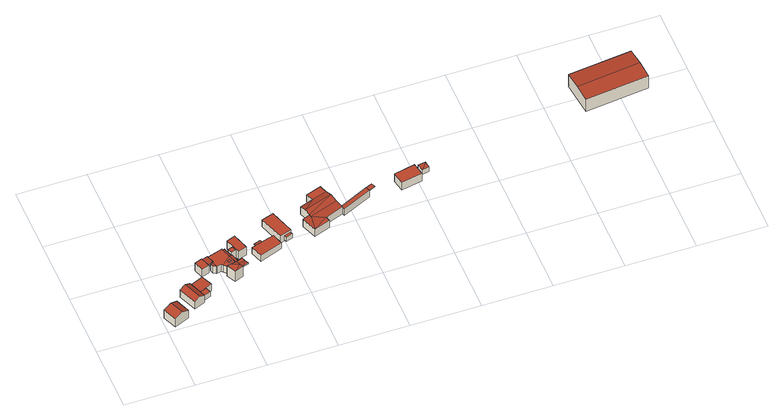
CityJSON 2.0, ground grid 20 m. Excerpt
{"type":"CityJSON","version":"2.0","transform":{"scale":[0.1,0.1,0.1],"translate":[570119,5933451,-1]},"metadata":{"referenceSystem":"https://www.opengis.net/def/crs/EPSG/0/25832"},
"CityObjects":{
"building1":{"type":"Building","attributes":{"Grundfläche 2D":"19.969393","Grundhöhe NN":"1.337"},"geometry":[{"type":"Solid","lod":"3","boundaries":[[[[0,1,2,3]],[[4,0,3,5]],[[5,3,2,6,7]],[[4,5,7,8]],[[1,0,4,8,9]],[[2,1,9,6]],[[7,6,9,8]]]],"semantics":{"surfaces":[{"type":"RoofSurface"},{"type":"WallSurface"},{"type":"GroundSurface"}],"values":[[0,0,1,1,1,1,2]]}}]},
"building2":{"type":"Building","attributes":{"Grundfläche 2D":"20.045540","Grundhöhe NN":"1.143"},"geometry":[{"type":"Solid","lod":"3","boundaries":[[[[10,11,12]],[[13,14,15,16]],[[17,18,10,12,15,14]],[[12,11,19,20]],[[16,15,12,20,21]],[[13,16,21,22]],[[17,14,13,22,23]],[[11,10,18,17,23,19]],[[21,20,19,23,22]]]],"semantics":{"surfaces":[{"type":"RoofSurface"},{"type":"WallSurface"},{"type":"GroundSurface"}],"values":[[0,0,0,1,1,1,1,1,2]]}}]},
"building3":{"type":"Building","attributes":{"Grundfläche 2D":"3.675639","Grundhöhe NN":"2.043"},"geometry":[{"type":"Solid","lod":"3","boundaries":[[[[17,24,25,18]],[[26,27,18,25]],[[27,28,17,18]],[[28,29,24,17]],[[29,26,25,24]],[[29,28,27,26]]]],"semantics":{"surfaces":[{"type":"RoofSurface"},{"type":"WallSurface"},{"type":"GroundSurface"}],"values":[[0,1,1,1,1,2]]}}]},
"building4":{"type":"Building","attributes":{"Grundfläche 2D":"13.839952","Grundhöhe NN":"1.193"},"geometry":[{"type":"Solid","lod":"3","boundaries":[[[[10,18,30,31]],[[18,10,32,33]],[[30,18,33,34]],[[31,30,34,35]],[[10,31,35,32]],[[33,32,35,34]]]],"semantics":{"surfaces":[{"type":"RoofSurface"},{"type":"WallSurface"},{"type":"GroundSurface"}],"values":[[0,1,1,1,1,2]]}}]},
"building5":{"type":"Building","attributes":{"Grundfläche 2D":"6.648496","Grundhöhe NN":"-0.001"},"geometry":[{"type":"Solid","lod":"3","boundaries":[[[[36,37,38,39,40,41]],[[40,39,42,43]],[[41,40,43,44]],[[36,41,44,45]],[[38,46,47,42,39]],[[36,45,48,49,37]],[[47,46,38,37,49,48]],[[42,47,48,45,44,43]]]],"semantics":{"surfaces":[{"type":"RoofSurface"},{"type":"WallSurface"},{"type":"GroundSurface"}],"values":[[0,1,1,1,1,1,1,2]]}}]},
"building6":{"type":"Building","attributes":{"Grundfläche 2D":"35.150882","Grundhöhe NN":"-0.001"},"children":["building6-1","building6-2","building6-3","building6-4","building6-5","building6-6"],"geometry":[{"type":"Solid","lod":"3","boundaries":[[[[50,51,52,53,54,55,56,57,58]],[[56,55,59,60,61]],[[62,61,60]],[[63,64,65]],[[66,63,65,67]],[[63,66,68]],[[53,52,69,70,71]],[[72,67,65,64,73,60,59,74]],[[66,67,72,75]],[[66,75,76,77,68]],[[77,76,78,60,73,64,63,68]],[[51,50,79,80,81]],[[51,81,80,82,52]],[[54,53,83,84]],[[55,54,84,85]],[[59,55,85,74]],[[60,78,86,87,62]],[[62,87,86,88,89,90,58,57,56,61]],[[90,79,50,58]],[[91,69,52,82]],[[69,91,92,70]],[[71,70,92,93]],[[53,71,93,83]],[[72,74,85,84,83,93,92,91,82,80,79,90,89,88,86,78,76,75]]]],"semantics":{"surfaces":[{"type":"RoofSurface"},{"type":"WallSurface"},{"type":"GroundSurface"}],"values":[[0,0,0,0,0,0,0,1,1,1,1,1,1,1,1,1,1,1,1,1,1,1,1,2]]}}]},
"building6-1":{"type":"BuildingInstallation","parents":["building6"],"geometry":[{"type":"MultiSurface","lod":"3","boundaries":[[[94,95,96,97,98,99,100]],[[101,102,103,98,97,96]],[[103,104,105,100,99,98]],[[105,106,107,95,94,100]],[[107,101,96,95]]],"semantics":{"surfaces":[{"type":"RoofSurface"},{"type":"WallSurface"}],"values":[0,1,1,1,1]}}]},
"building6-2":{"type":"BuildingInstallation","parents":["building6"],"geometry":[{"type":"MultiSurface","lod":"3","boundaries":[[[68,108,63]],[[109,108,68]],[[63,110,77,68]],[[109,68,77,111]],[[108,109,111,112]],[[111,77,110,112]]],"semantics":{"surfaces":[{"type":"RoofSurface"},{"type":"WallSurface"},{"type":"OuterCeilingSurface"}],"values":[0,0,1,1,1,2]}}]},
"building6-3":{"type":"BuildingInstallation","parents":["building6"],"geometry":[{"type":"MultiSurface","lod":"3","boundaries":[[[113,114,64,63,108]],[[63,64,73,110]],[[108,112,115,113]],[[64,114,113,115,73]],[[112,110,73,115]]],"semantics":{"surfaces":[{"type":"RoofSurface"},{"type":"WallSurface"},{"type":"OuterCeilingSurface"}],"values":[0,1,1,1,2]}}]},
"building6-4":{"type":"BuildingInstallation","parents":["building6"],"geometry":[{"type":"MultiSurface","lod":"3","boundaries":[[[116,117,118,119]],[[120,121,122,123]],[[118,120,123,124,119]],[[116,119,124,125]],[[121,117,116,125,122]],[[125,124,123,122]]],"semantics":{"surfaces":[{"type":"RoofSurface"},{"type":"WallSurface"},{"type":"OuterCeilingSurface"}],"values":[0,1,1,1,1,2]}}]},
"building6-5":{"type":"BuildingInstallation","parents":["building6"],"geometry":[{"type":"MultiSurface","lod":"3","boundaries":[[[126,56,61,62,127,128,129]],[[128,127,130,131]],[[129,128,131,132]],[[56,126,129,132,120,118,117]],[[61,56,117,121,87,62]],[[127,62,87,130]],[[120,132,131,130,87,121]]],"semantics":{"surfaces":[{"type":"RoofSurface"},{"type":"WallSurface"},{"type":"OuterCeilingSurface"}],"values":[0,1,1,1,1,1,2]}}]},
"building6-6":{"type":"BuildingInstallation","parents":["building6"],"geometry":[{"type":"MultiSurface","lod":"3","boundaries":[[[133,134,51,50,135,38,37]],[[38,135,136,46]],[[38,46,49,37]],[[51,134,133,37,49,81]],[[135,50,51,81,136]],[[49,46,136,81]]],"semantics":{"surfaces":[{"type":"RoofSurface"},{"type":"WallSurface"},{"type":"OuterCeilingSurface"}],"values":[0,1,1,1,1,2]}}]},
"building7":{"type":"Building","attributes":{"Grundfläche 2D":"14.809911","Grundhöhe NN":"-0.001"},"geometry":[{"type":"Solid","lod":"3","boundaries":[[[[137,138,139,140]],[[141,142,143,144,145]],[[137,140,146,147]],[[138,137,147,148]],[[139,138,148,149]],[[143,142,150,151]],[[139,149,152,145,144,143,151,146,140]],[[141,145,152,153]],[[142,141,153,150]],[[150,153,152,149,148,147,146,151]]]],"semantics":{"surfaces":[{"type":"RoofSurface"},{"type":"WallSurface"},{"type":"GroundSurface"}],"values":[[0,0,1,1,1,1,1,1,1,2]]}}]},
"building8":{"type":"Building","attributes":{"Grundfläche 2D":"25.346041","Grundhöhe NN":"1.202"},"children":["building8-1"],"geometry":[{"type":"Solid","lod":"3","boundaries":[[[[154,155,156,157]],[[155,154,158,159]],[[156,155,159,160]],[[157,156,160,161]],[[154,157,161,158]],[[159,158,161,160]]]],"semantics":{"surfaces":[{"type":"RoofSurface"},{"type":"WallSurface"},{"type":"GroundSurface"}],"values":[[0,1,1,1,1,2]]}}]},
"building8-1":{"type":"BuildingInstallation","parents":["building8"],"geometry":[{"type":"MultiSurface","lod":"3","boundaries":[[[162,163,164,165]],[[166,167,165,164]],[[167,168,162,165]],[[168,169,163,162]],[[169,166,164,163]],[[169,168,167,166]]],"semantics":{"surfaces":[{"type":"RoofSurface"},{"type":"WallSurface"},{"type":"OuterCeilingSurface"}],"values":[0,1,1,1,1,2]}}]},
"building9":{"type":"Building","attributes":{"Grundfläche 2D":"27.809646","Grundhöhe NN":"0.588"},"geometry":[{"type":"Solid","lod":"3","boundaries":[[[[170,171,172,173]],[[170,173,174,175]],[[171,170,175,176]],[[172,171,176,177]],[[173,172,177,174]],[[176,175,174,177]]]],"semantics":{"surfaces":[{"type":"RoofSurface"},{"type":"WallSurface"},{"type":"GroundSurface"}],"values":[[0,1,1,1,1,2]]}}]},
"building10":{"type":"Building","attributes":{"Grundfläche 2D":"1.913426","Grundhöhe NN":"1.242"},"geometry":[{"type":"Solid","lod":"3","boundaries":[[[[178,179,180,181]],[[182,183,181,180]],[[183,184,178,181]],[[184,185,179,178]],[[185,182,180,179]],[[185,184,183,182]]]],"semantics":{"surfaces":[{"type":"RoofSurface"},{"type":"WallSurface"},{"type":"GroundSurface"}],"values":[[0,1,1,1,1,2]]}}]},
"building11":{"type":"Building","attributes":{"Grundfläche 2D":"86.053745","Grundhöhe NN":"1.032"},"geometry":[{"type":"Solid","lod":"3","boundaries":[[[[186,187,188,189]],[[190,191,188]],[[188,191,192,189]],[[191,193,192]],[[194,195,196,197]],[[198,199,195]],[[199,196,195]],[[199,200,201,196]],[[201,192,193,196]],[[196,193,197]],[[187,186,202,203]],[[188,187,203,204]],[[190,188,204,205]],[[197,193,191,190,205,206]],[[194,197,206,207]],[[195,194,207,208]],[[198,195,208,209]],[[199,198,209,210]],[[200,199,210,211]],[[186,189,192,201,200,211,202]],[[207,206,205,204,203,202,211,210,209,208]]]],"semantics":{"surfaces":[{"type":"RoofSurface"},{"type":"WallSurface"},{"type":"GroundSurface"}],"values":[[0,0,0,0,0,0,0,0,0,1,1,1,1,1,1,1,1,1,1,1,2]]}}]},
"building12":{"type":"Building","attributes":{"Grundfläche 2D":"11.994156","Grundhöhe NN":"1.032"},"children":["building12-1"],"geometry":[{"type":"Solid","lod":"3","boundaries":[[[[212,213,214,215]],[[213,212,216,217]],[[213,217,218,219,214]],[[220,221,215,214,219,218]],[[215,221,220,216,212]],[[217,216,220,218]]]],"semantics":{"surfaces":[{"type":"RoofSurface"},{"type":"WallSurface"},{"type":"GroundSurface"}],"values":[[0,1,1,1,1,2]]}}]},
"building12-1":{"type":"BuildingInstallation","parents":["building12"],"geometry":[{"type":"MultiSurface","lod":"3","boundaries":[[[222,215,214,223]],[[219,224,223,214]],[[224,225,222,223]],[[225,221,215,222]],[[221,219,214,215]],[[221,225,224,219]]],"semantics":{"surfaces":[{"type":"RoofSurface"},{"type":"WallSurface"},{"type":"OuterCeilingSurface"}],"values":[0,1,1,1,1,2]}}]},
"building13":{"type":"Building","attributes":{"Grundfläche 2D":"22.600013","Grundhöhe NN":"2.822"},"geometry":[{"type":"Solid","lod":"3","boundaries":[[[[226,227,228,229]],[[230,231,229,228]],[[231,232,226,229]],[[232,233,227,226]],[[233,230,228,227]],[[233,232,231,230]]]],"semantics":{"surfaces":[{"type":"RoofSurface"},{"type":"WallSurface"},{"type":"GroundSurface"}],"values":[[0,1,1,1,1,2]]}}]},
"building14":{"type":"Building","attributes":{"Grundfläche 2D":"3.913436","Grundhöhe NN":"3.010"},"geometry":[{"type":"Solid","lod":"3","boundaries":[[[[234,235,236]],[[234,236,237]],[[238,239,236,235]],[[239,240,237,236]],[[240,241,234,237]],[[241,238,235,234]],[[241,240,239,238]]]],"semantics":{"surfaces":[{"type":"RoofSurface"},{"type":"WallSurface"},{"type":"GroundSurface"}],"values":[[0,0,1,1,1,1,2]]}}]},
"building15":{"type":"Building","attributes":{"Grundfläche 2D":"182.309349","Grundhöhe NN":"1.057"},"geometry":[{"type":"Solid","lod":"3","boundaries":[[[[242,243,244,245]],[[246,243,242,247]],[[245,244,248,249]],[[247,242,245,249,250]],[[246,247,250,251]],[[248,244,243,246,251]],[[250,249,248,251]]]],"semantics":{"surfaces":[{"type":"RoofSurface"},{"type":"WallSurface"},{"type":"GroundSurface"}],"values":[[0,0,1,1,1,1,2]]}}]}
},
"vertices":[
[42,10,62],[62,18,53],[45,59,53],[25,50,62],[20,1,53],[3,41,53],[45,59,23],[3,41,23],[20,1,23],[62,18,23],
[103,105,48],[101,110,48],[100,110,48],[90,44,48],[107,50,56],[85,104,56],[69,97,48],[122,56,48],[116,73,48],[101,110,21],[100,110,21],[69,97,21],[90,44,21],[122,56,21],
[141,63,48],[134,80,48],[134,80,30],[116,73,30],[122,56,30],[141,63,30],
[153,88,48],[139,120,48],[103,105,22],[116,73,22],[153,88,22],[139,120,22],
[173,161,39],[172,164,39],[164,187,39],[163,189,39],[142,182,38],[151,154,38],[163,189,10],[142,182,10],[151,154,10],[173,161,10],[164,187,35],[164,187,10],[172,164,10],[172,164,35],
[182,191,37],[189,170,37],[186,169,37],[192,152,37],[204,154,37],[209,151,37],[235,175,37],[226,202,37],[226,205,37],[224,136,37],[243,141,37],[238,165,37],[246,142,37],[247,130,48],[243,141,48],[224,136,49],[227,107,49],[213,133,49],[252,117,49],[180,167,37],[183,157,37],[191,151,37],[213,133,10],[243,141,46],[224,136,10],[227,107,10],[252,117,10],[252,117,46],[243,141,10],[182,191,10],[189,170,10],[189,170,35],[186,169,10],[192,152,10],[204,154,10],[209,151,10],[246,142,10],[246,142,33],[235,175,10],[226,202,10],[226,205,10],[180,167,10],[183,157,10],[191,151,10],
[234,156,38],[231,163,38],[225,161,38],[225,159,38],[227,153,38],[233,155,38],[234,155,38],[225,161,37],[225,159,37],[227,153,37],[233,155,37],[234,155,37],[234,156,37],[231,163,37],
[264,136,49],[269,123,49],[247,130,46],[269,123,46],[264,136,46],
[260,147,48],[255,145,48],[260,147,46],
[226,202,36],[235,175,36],[242,177,34],[233,205,34],[242,177,33],[235,175,33],[235,175,32],[242,177,32],[233,205,32],[226,202,32],
[242,177,35],[255,145,35],[254,145,35],[244,178,35],[255,145,33],[254,145,33],[244,178,33],
[180,167,38],[186,169,38],[181,193,37],[181,193,35],
[240,197,38],[245,183,38],[259,187,38],[254,201,38],[287,186,41],[272,232,42],[247,223,41],[254,201,41],[262,178,41],[254,201,10],[240,197,10],[245,183,10],[259,187,10],[272,232,10],[247,223,10],[262,178,10],[287,186,10],
[367,197,44],[299,176,44],[311,141,44],[377,164,44],[367,197,22],[299,176,22],[311,141,22],[377,164,22],
[310,188,42],[313,180,42],[332,186,42],[329,194,42],[332,186,40],[329,194,40],[310,188,40],[313,180,40],
[394,272,41],[359,261,41],[383,188,44],[417,199,44],[417,199,16],[394,272,16],[359,261,16],[383,188,16],
[417,190,38],[414,198,38],[395,192,38],[398,183,38],[395,192,22],[398,183,22],[417,190,22],[414,198,22],
[542,314,46],[498,299,46],[506,277,47],[549,291,47],[467,263,47],[474,242,54],[556,270,54],[479,228,50],[458,220,47],[475,176,46],[481,221,48],[479,228,48],[522,192,46],[518,206,46],[571,225,46],[563,249,48],[542,314,20],[498,299,20],[506,277,20],[467,263,20],[479,228,20],[458,220,20],[475,176,20],[522,192,20],[518,206,20],[571,225,20],
[570,230,45],[574,218,45],[658,257,45],[653,269,45],[570,230,20],[574,218,20],[658,257,20],[658,257,43],[653,269,20],[653,269,43],
[671,277,45],[676,265,45],[676,265,43],[671,277,43],
[740,234,67],[800,245,67],[793,282,67],[733,270,67],[793,282,38],[733,270,38],[740,234,38],[800,245,38],
[825,286,60],[803,283,61],[809,265,57],[829,269,57],[803,283,40],[809,265,40],[829,269,40],[825,286,40],
[1288,388,72],[1471,410,72],[1465,459,68],[1283,439,68],[1476,361,68],[1294,340,68],[1465,459,21],[1283,439,21],[1294,340,21],[1476,361,21]
]}
